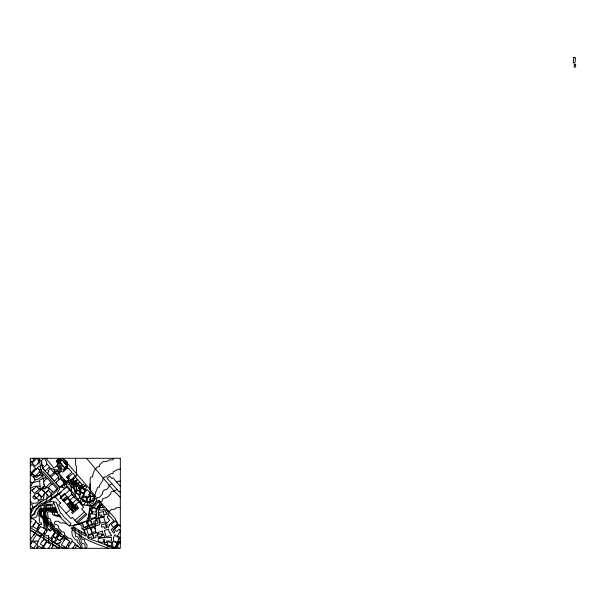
<?xml version="1.0" encoding="UTF-8"?>
<svg xmlns="http://www.w3.org/2000/svg" width="606" height="606" viewBox="0 0 606 606"><rect width="100%" height="100%" fill="white"/><g stroke="black" fill="none" stroke-linecap="round" stroke-linejoin="round"><path stroke-width="0.91" d="M87.961 501.359L87.552 504.2L86.643 505.298M44.397 493.617L43.238 499.662L41.534 499.662L39.829 502.495L37.784 504.2L36.421 506.76L32.572 507.07M44.458 492.345L44.458 491.61M42.867 545.695L42.814 548.301M52.161 491.231L51.033 500.033M71.697 491.284L70.993 486.451M92.589 511.691L92.468 513.858M38.852 500.086L38.125 501.813L36.421 503.063L33.012 503.351L31.307 502.495L30.3 500.874M47.132 494.617L46.647 500.791L43.238 503.23L41.534 503.23L38.693 505.904L38.693 507.608L35.398 511.017L34.716 514.426L31.307 515.108L30.459 514.426L30.451 512.918L31.527 512.115L31.141 510.169L31.58 510.078L31.444 509.335L30.3 509.555M43.617 539.741L44.458 531.826M96.172 508.775L95.733 512.115L91.703 511.578L92.248 507.48L94.847 507.828L95.013 505.904L97.778 502.495L99.482 502.495L102.316 500.791L102.316 499.086L102.891 498.655L107.156 497.382L110.837 493.973L110.837 492.269L111.413 491.693L113.117 491.693L116.996 489.481M85.082 548.301L84.999 545.105L84.143 543.688L82.439 543.688L81.075 541.696L81.075 539.991L79.341 536.583L78.871 530.189M86.211 497.859L86.453 496.2M113.117 458.295L113.117 459.886L109.709 459.886L106.3 461.59L102.891 461.59L99.482 464.999L99.482 466.703L97.778 466.703L94.369 470.112L92.665 475.225L92.665 476.93L90.961 476.93L90.112 478.634L90.286 493.852M89.953 501.738L88.552 505.624L92.324 506.124L94.142 504.995L97.574 500.798L100.043 503.715L97.187 507.192L96.642 511.191L96.695 518.145L97.884 523.023L97.407 523.751L83.454 528.106L82.348 528.614L82.552 529.015M45.003 528.902L44.942 523.379L43.238 517.835L40.564 516.13L40.201 512.721L40.602 511.017L41.534 509.941L43.238 509.941L46.404 507.608L46.647 505.76L50.056 505.624L50.737 505.904L50.737 507.608L53.464 508.57L55.957 508.654M41.026 471.869L40.625 473.869L36.913 477.422L35.565 477.081L30.3 472.074M85.984 501.048L84.143 504.548L82.363 504.654M83.302 497.125L83.673 495.852M86.552 548.301L87.067 545.105L84.628 541.696L84.628 539.991L84.143 539.423L82.439 539.423L80.931 536.583L81.469 531.803M30.641 463.272L30.679 465.681M30.823 462.658L31.292 461.424M45.48 458.295L44.942 459.886L46.647 461.59L46.647 464.673M39.617 494.519L39.322 495.253L41.617 497.677L40.238 499.405L39.163 500.359L36.474 497.837L39.231 495.163L37.314 493.155L36.928 493.542L36.481 493.102L34.065 495.397L36.451 497.776M30.3 493.186L30.671 490.565L33.868 488.86M39.511 536.515L39.829 535.734L41.534 535.734L41.784 533.681M30.3 517.433L33.012 515.123L36.443 508.737L56.616 494.685L57.009 495.2M59.994 533.583L63.691 535.659L62.941 537.34L59.04 535.143L60.002 533.174L56.873 529.962C54.851 530.591 52.767 528.349 53.366 526.356L50.056 521.978L48.351 521.978L47.957 519.539L45.723 514.426L45.723 512.721C46.783 508.661 52.018 511.078 54.237 512.721L54.237 514.426L55.169 514.994L59.842 515.736M31.103 475.059L32.277 473.369M37.443 468.074L38.125 466.703L39.829 466.703L41.534 464.999L41.534 460.545M54.328 497.367L55.169 495.678L56.419 495.678M57.184 495.064L57.729 492.269L59.706 488.86L58.706 485.944M75.462 496.003L74.265 488.663M84.317 500.791L82.439 501.139L81.075 503.041M91.559 523.455L91.801 522.97M31.307 474.649L31.02 475.233L30.3 474.559M82.105 496.859L79.977 501.662M33.716 459.848L34.587 458.401M87.809 522.319L86.832 523.319M30.3 544.059L32.08 541.181L30.3 540.022M37.345 548.301L38.746 546.051L42.359 548.301M120.314 541.484L119.647 542.521L117.7 541.703L119.321 538.378L120.314 538.105M72.705 548.301L75.629 543.756L71.962 541.4L67.614 548.301M81.075 548.301L81.704 548.301M48.488 548.301L51.04 544.408L46.874 541.855L43.268 547.347L44.806 548.301M30.3 545.044L32.716 541.363L36.633 543.953L33.724 548.301M75.091 548.301L76.833 545.658L80.78 548.301M30.451 517.069L31.58 518.039L30.482 519.713L30.868 519.978L30.3 520.834L31.398 521.63L30.3 523.281M71.887 483.543L70.485 485.603L69.198 484.308L70.766 482.565L72.266 484.096M51.449 548.301L53.669 545.158L57.1 547.574L56.585 548.301M50.548 501.465L50.056 502.147L48.351 502.147L44.942 503.821L43.238 505.336L41.534 505.336L40.966 505.904L40.966 507.608L39.261 509.313L37.557 512.721C37.86 514.827 36.716 517.016 34.716 517.835L31.754 518.153M120.314 540.847L119.791 541.529L120.314 541.931M38.693 525.788L39.829 524.652L41.534 524.652L41.534 522.948L39.829 522.948C39.716 518.085 36.716 511.911 41.534 508.313L43.238 508.313L44.033 507.608L44.033 505.904L46.647 504.343L53.464 504.2L53.555 501.957L58.085 514.6L59.077 514.517L61.744 518.766L69.258 525.993L71.053 523.66L63.85 516.91L61.373 513.312L60.653 513.532L56.335 502.283L49.078 501.23L59.221 493.42M78.121 524.001L79.03 522.948L82.386 522.599M30.3 474.468L34.618 478.126L34.156 478.657L35.428 479.77L31.656 483.747L31.656 485.451L30.3 486.406M30.3 463.658L31.035 462.87L30.3 462.128M34.625 469.355L33.868 470.112L33.868 471.491M34.754 533.136L36.421 531.47L38.125 528.061L38.125 526.356M79.727 497.655L78.182 499.412M88.817 525.099L87.552 526.356L87.552 528.061L84.029 530.197M96.081 519.531L97.778 517.835L99.482 517.835L101.74 515.585M107.512 511.509L109.709 511.017L111.413 509.313L114.822 509.313L116.526 507.608L120.314 507.608M72.925 483.452L70.493 485.815L72.152 487.906L73.402 486.845L72.591 485.914L74.015 484.709L70.508 481.323L67.266 480.656M30.3 514.502L34.262 507.184C40.935 499.935 53.782 497.072 58.176 488.247L43.155 471.695L42.102 472.112L42.185 476.422L37.436 479.505L35.572 479.763L34.337 478.437M58.608 477.028L54.229 481.172L50.843 477.43L55.464 473.172L58.79 476.884L58.577 479.891M66.615 477.066L71.909 472.066L68.713 468.43L68.387 468.733L67.766 468.059L66.524 468.506L63.478 471.612L62.282 472.142L61.327 471.044L58.744 473.339L66.084 481.687L68.698 479.407L66.615 477.066L66.895 477.384M30.3 466.029L31.944 464.491L35.671 468.332L31.164 472.528L30.3 471.604M86.4 521.88L87.09 521.243L87.09 519.539L88.484 516.13L89.968 505.904L90.961 503.851L92.665 503.851L93.347 502.495L95.65 492.269L97.778 487.156L99.482 487.156L99.482 485.451L102.891 480.338L102.891 478.634L104.596 476.93L106.3 476.93L108.004 475.225L111.413 473.521L113.117 473.521L113.117 471.816L118.231 469.264L120.314 469.074M60.221 498.571L69.592 490.148M62.691 499.98L66.713 496.367M67.031 496.39L62.676 500.298L63.577 501.298L67.933 497.39M60.782 502.904L58.608 504.859L70.94 518.584L72.281 517.38L77.394 523.076L86.764 514.653L81.651 508.957L83.658 507.154L71.326 493.428L72 492.829L66.584 486.8M63.895 501.321L71.932 494.102M64.107 501.556L67.455 498.541L70.554 501.995M69.349 500.654L74.038 496.443M67.19 505.321L71.538 501.404M71.773 503.01L69.092 505.419L73.606 510.441L72.599 511.343L68.092 506.321M68.705 506.677L76.742 499.458M71.432 505.662L72.773 504.465M71.546 505.79L72.887 504.586M71.659 505.919L72.993 504.715M71.773 506.04L73.106 504.836M71.879 506.169L73.22 504.965M71.993 506.29L73.334 505.086M72.106 506.419L73.447 505.215M72.22 506.54L73.561 505.343M72.334 506.669L73.674 505.465M72.447 506.798L73.788 505.593M72.561 506.919L73.902 505.715M72.675 507.048L74.008 505.843M72.788 507.169L74.121 505.965M66.13 513.229L78.848 501.798M72.894 507.298L74.235 506.093M73.008 507.419L74.349 506.222M73.121 507.548L74.462 506.343M73.235 507.676L74.576 506.472M73.349 507.798L74.689 506.593M73.462 507.926L74.803 506.722M73.576 508.048L74.917 506.843M72.553 509.267L75.735 506.411M73.803 508.298L75.136 507.101M71.697 510.343L72.705 509.434M73.917 508.426L75.25 507.222M74.023 508.555L75.364 507.351M74.137 508.676L75.477 507.472M74.25 508.805L75.591 507.601M74.364 508.926L75.705 507.722M74.477 509.055L75.818 507.851M74.591 509.176L75.932 507.979M74.705 509.305L76.045 508.101M74.818 509.434L76.151 508.229M81.552 504.813L81.219 504.434M74.985 520.395L84.363 511.972M76.492 522.069L85.863 513.646M30.3 488.678C32.868 486.315 36.868 485.527 40.094 486.376M34.716 458.295L34.095 458.818L33.671 458.295M32.769 482.815L38.125 481.194L39.663 481.437M47.473 458.295L46.533 459.075L53.972 468.143L57.759 465.007L57.169 464.294L58.146 463.484L56.1 460.999L59.373 458.295M95.293 503.586L92.347 505.874L82.552 504.889L67.993 486.641L66.781 486.626L55.199 497.026L60.615 503.056M35.186 458.295L34.807 458.295M116.61 482.005L118.231 481.194L120.314 481.134M79.128 524.228L80.734 523.66L82.855 524.137M31.459 518.228L30.3 517.774M30.3 504.313L31.898 503.972L32.822 508.245L30.3 508.782M30.3 514.797L30.3 514.358M38.648 469.801L41.602 469.658L41.602 472.203L40.678 473.135L39.064 471.536M69.258 525.993L76.439 524.902L89.635 520.266L88.771 517.85L89.43 512.752L91.339 507.078L97.157 509.123L100.02 504.487L99.717 504.109M54.025 469.87L57.35 469.589L57.396 470.96L55.085 471.256L53.464 469.264L49.033 467.559M56.358 460.787L60.153 463.295L60.153 464.999L61.986 469.264L63.691 469.264L63.865 470.93M56.79 461.833L58.843 463.295L58.843 464.999L60.789 468.408L61.183 471.165M56.267 466.241L57.388 466.703L58.577 468.408L59.146 472.983M63.448 466.325L61.986 466.325L61.244 463.643M34.724 469.264L36.201 469.264M55.843 473.521L56.767 473.521M42.905 475.225L38.125 475.225L36.421 476.081L34.716 476.081L33.588 477.233M68.804 477.831L67.493 476.93L67.44 476.286M111.913 483.747L108.86 485.451L108.86 487.156L106.3 489.716L104.596 489.716L102.891 491.421L102.316 493.973L99.482 497.382L97.778 497.382L96.422 499.086L96.422 500.791L93.18 505.904L93.18 507.608M78.591 484.202L77.326 484.202L72.985 479.838M69.66 484.77L67.099 483.558L65.145 480.619M42.337 487.504L43.594 488.065M84.62 491.587L85.135 491.587M55.616 507.707L52.737 507.608L52.737 505.904C50.472 504.654 47.359 504.343 45.185 505.904L45.185 507.608L43.238 509.313L41.534 509.313L40.049 511.017L39.663 512.721L39.951 516.13L42.291 517.835L43.071 519.539L44.026 524.652L43.708 528.031M92.135 508.343L90.961 508.343L90.476 509.313L91.665 511.017L91.468 513.736M56.275 509.532C52.889 509.843 50.131 506.942 46.647 508.002L43.238 510.578L41.534 510.578L40.663 514.426L41.17 516.13L43.238 516.774L44.783 519.539L44.783 521.243L46.109 524.652L46.67 531.47M56.54 510.275C53.033 510.578 50.26 507.32 46.647 508.487L43.238 511.449L41.534 511.449L41.125 514.426L41.534 515.608L43.238 515.608L45.435 519.539L45.435 521.243L47.442 526.356L47.442 528.061L49.753 529.765L50.04 530.826M56.805 511.017C53.176 511.373 50.419 507.646 46.647 508.972C41.806 510.934 43.268 516.395 46.041 519.539L46.041 521.243L48.351 526.016L50.056 526.016L50.268 528.061L51.381 529.902M103.959 514.426L106.3 514.426L106.3 512.721M90.097 516.13L89.256 516.13L88.468 521.122M67.274 524.076L63.691 522.948L60.282 522.948L58.577 521.243L55.169 521.243L54.32 522.948L55.169 524.652L56.873 524.652L58.577 526.356L58.577 528.061L61.986 531.901L63.691 531.901L64.547 533.174L64.547 534.878L68.804 538.287L70.508 538.287L72.212 539.991L72.212 541.559M97.172 533.174L97.778 533.174L97.778 536.583L99.361 538.158M33.474 534.878L34.716 534.878L34.716 533.378M56.6 536.583L57.191 538.128M63.244 536.674L65.395 537.817L66.327 539.075M62.812 537.567L63.691 537.567L65.145 538.939M103.353 541.696L104.558 541.696M68.804 542.832L70.834 543.158M57.07 511.759C53.313 512.176 50.533 508.01 46.647 509.525C42.14 511.472 44.427 516.691 46.647 519.539L46.647 521.243L48.351 524.41L50.056 524.41L52.396 529.485M60.782 517.229C58.055 515.971 54.904 516.365 52.517 514.426L52.517 512.721L50.056 511.752L48.351 511.752L47.503 512.721L48.351 518.569L50.056 518.569L51.593 522.948L54.646 526.356L54.646 528.061L55.169 528.629L56.873 528.629L59.835 531.47L61.138 533.174L61.138 534.878M38.178 488.141L39.829 488.618L40.397 490.254M57.365 512.578C53.51 512.903 50.684 508.525 46.647 510.237C42.715 512.35 45.465 516.903 47.306 519.539L47.306 521.243L48.351 523.19L50.056 523.19L52.366 526.356L52.366 528.061L55.169 530.97L56.873 530.97L58.577 532.568L59.138 534.984M115.284 548.301L88.385 538.476L83.969 529.985L81.583 528.364L82.348 526.228L78.583 523.887L74.402 524.91L73.038 526.569L83.886 533.303L84.59 531.856L84.219 529.523L99.437 524.758C99.513 518.304 95.574 509.048 101.952 503.934L98.626 500.17L114.935 518.168L117.844 523.743L111.224 529.614L113.663 533.068L114.776 532.295L113.034 529.811L118.821 524.682L120.314 526.084M120.314 543.415L118.821 542.832L117.056 547.339L119.511 548.301M108.61 548.301C95.059 543.567 81.416 538.863 71.16 528.349L71.735 527.515L85.423 536.068L85.757 535.424L83.969 531.81M63.463 461.689L65.395 462.158L66.13 463.295L66.13 464.923M61.547 460.666L58.752 458.81M60.729 460.999L58.244 459.227M60.236 461.363L57.721 459.666M120.314 537.598L117.458 535.909L119.829 531.909L120.314 532.189M67.311 477.854L68.614 478.634L68.614 479.316M33.322 548.301L30.3 545.741M63.744 548.301L61.721 546.953L61.395 547.392L30.3 527.538M30.3 529.795L59.274 548.301M64.531 462.992L65.001 463.56M31.58 518.039L36.118 521.062L32.095 527.129L30.3 525.932M30.3 538.136L31.057 538.643L34.83 533.189L30.3 530.129M45.753 476.899L46.23 478.929M73.924 484.603L75.114 485.451L75.114 486.671M63.691 535.628L66.993 538.287L68.19 540.294M57.214 460.075L59.941 462.052M61.941 538.931L63.691 538.969L64.206 540.37M79.863 491.83L80.393 492.269L80.393 493.898M59.486 458.295L61.774 459.886L65.395 460.401L67.099 461.59L67.698 468.112M53.926 531.068L55.169 532.182L56.873 532.182L57.873 533.174L57.873 534.515M30.3 481.353L32.429 483.209M70.72 482.611L68.804 482.421L66.622 481.217M57.479 465.234L59.714 468.408L60.214 472.029M80.681 490.83L78.727 488.11M72.659 478.339L72.985 479.126M120.314 526.303L118.821 524.872L114.496 529.28L116.746 531.515L118.973 529.258L120.314 530.78M86.537 490.284L85.847 489.595L84.143 489.595L81.954 487.012M77.341 486.421L72.212 481.618L70.508 480.429L68.614 480.338L68.614 479.475M113.117 548.513L111.413 546.809L108.004 546.809L104.596 543.4L104.596 542.468M120.314 497.39L114.133 491.019L86.552 458.295M71.599 494.398L72.697 495.625M73.667 496.7L74.902 498.079M75.538 504.169L77.939 506.851L71.584 512.562L72.485 513.57L78.507 508.154L77.606 507.146M77.841 508.752L71.523 501.723L67.508 505.336L72.917 511.358M76.265 508.351L72.659 504.336L71.319 505.54L75.833 510.563M60.729 492.064L61.176 492.564M59.721 492.966L60.176 493.473M58.774 493.822L61.176 496.503M67.796 503.866L68.395 504.533M63.683 499.397L64.584 500.397M120.314 492.473L119.208 491.224L118.829 491.557L107.164 478.392L109.792 476.058L112.004 478.573L112.898 477.778L120.314 486.209M63.039 458.295L87.862 486.823L96.195 497.518C93.385 503.866 84.439 504.298 81.037 498.42M80.954 488.118L80.204 487.156L80.204 485.83M80.734 489.33L79.144 487.156L79.144 485.451L77.326 485.338L71.606 480.338L71.606 479.301M33.012 458.295L33.747 460.121L31.663 461.886L30.3 460.212M69.925 483.49L68.137 481.255L61.736 486.868L59.593 487.133L42.405 468.15L41.503 460.439M75.856 480.634L76.22 481.088M46.177 486.997L46.51 487.663M75.144 544.506L75.621 545.105L77.326 545.105L78.204 546.567M64.266 479.619L64.683 482.043L66.721 485.451L66.721 486.679M65.395 483.732L66.721 485.451M75.174 490.504L72.788 487.36M75.333 490.708L76.265 491.928M73.22 485.376L73.281 486.709M77.318 493.382L79.772 496.799M57.782 475.725L57.115 474.24M73.735 487.891L73.281 486.951M58.024 535.151L58.562 536.068M44.079 458.295L40.557 461.158L38.935 458.295M38.042 458.295L39.738 461.901L40.905 470.264M44.041 484.247L44.708 486.512L43.064 486.55L41.912 488.284L40.148 488.33L39.625 479.793L41.829 479.354L41.814 478.679L43.534 478.642L43.996 481.838M67.781 544.362L68.683 546.491M58.926 543.226L59.433 548.301M95.301 531.621L95.945 532.909M55.146 473.468L54.32 471.816L54.32 470.248M59.736 474.475L60.729 478.998M65.304 487.951L64.039 483.459M50.798 482.452L51.336 484.664M66.758 468.703L66.334 466.423M61.456 476.422L61.986 479.99L63.691 479.99L63.895 482.664M66.069 468.923L65.607 466.938M63.918 466.9L64.713 470.158M64.903 467.438L65.418 469.514M51.995 539.196L51.571 537.174M66.402 546.476L66.463 548.301M95.104 529.046L95.051 524.652L96.074 520.524M68.561 475.225L68.804 476.922M83.711 495.579L83.507 492.731M64.327 546.763L64.334 548.301M64.168 488.974L63.691 487.588L61.986 487.588L61.774 485.664M91.817 518.486L91.817 519.365M90.112 499.518L90.112 500.291M82.439 492.625L82.439 493.034M82.181 548.301L81.734 545.105L79.371 541.696L79.371 539.991L77.326 536.583L75.621 536.583L74.894 531.47L75.159 527.887M80.871 548.301L80.098 545.105L77.326 541.696L77.326 539.991L75.621 539.991L72.894 536.583L72.212 534.878L71.788 531.47L73.243 528.061L73.243 526.697M75.621 458.295L75.621 464.999L76.477 466.703L76.477 475.225L75.621 477.278M73.068 547.741L73.068 548.301M54.146 533.363L54.146 534.31M52.616 546.65L52.192 540.991M48.7 542.968L48.639 537.234M46.995 491.368L46.995 491.928M38.125 540.923L36.852 548.301M90.112 488.86A10.673 10.673 0 0 1 90.112 483.747M79.886 490.807L79.818 494.42L78.038 494.314L78.015 493.382L76.295 493.39L76.25 490.951L79.886 490.807M98.339 538.143L98.278 541.211L100.338 542.211L103.338 542.302L103.414 539.62L104.618 539.651L104.535 542.468L106.542 542.529L106.595 540.961L111.512 541.113L111.284 537.31L98.339 538.143M38.026 463.772L35.095 466.052L32.118 463.045L36.996 458.295L38.663 460.037L37.996 460.765L39.132 461.999L37.746 463.189L38.026 463.772M95.793 514.274L95.824 516.994L91.097 518.759L90.021 516.63L90.506 513.615L95.793 514.274M113.572 537.59L113.299 540.817L117.564 542.575L119.238 538.492L118.276 538.098L117.837 537.03L115.731 536.166L116.11 535.25L114.769 534.689L113.572 537.59M87.408 497.632L87.09 501.192L90.294 501.806L91.354 501.018L90.036 500.245L90.43 496.39L89.908 495.776L88.499 497.647L87.408 497.632M90.491 496.299L90.105 500.2L92.673 500.458L92.877 498.382L93.983 498.488L94.172 496.67L90.491 496.299M573.738 57.487L573.162 62.857L574.95 63.047L575.526 57.676L573.738 57.487M574.359 64.342L574.071 67.024L575.412 67.168L575.7 64.486L574.359 64.342M83.227 499.223L83.143 499.836L84.348 500.109L84.234 500.738L86.203 501.094L86.946 498.049L82.507 496.92L81.969 498.874L83.227 499.223M81.03 487.572L80.931 492.466L84.348 492.822L84.908 490.315L81.03 487.572M80.628 492.776L79.613 497.549L80.863 498.677L82.848 495.784L83.696 493.208L80.628 492.776M111.928 542.756L111.239 545.877L107.073 544.961L107.762 541.84L111.928 542.756M109.285 525.326L108.3 527.735L106.436 525.682L107.247 524.652L105.421 522.842L106.209 522.107L106.921 522.864L109.769 520.296L107.292 517.66L107.891 517.191L107.376 516.66L108.959 515.251L113.883 520.645L108.951 525.023L109.285 525.326M85.166 491.504L83.62 495.829L85.946 496.655L86.643 496.034L87.832 497.375L89.536 495.867L88.605 494.807L90.423 493.193L87.272 489.633L85.166 491.504M37.981 523.455L37.701 523.781L39.61 524.857L36.981 529.152L32.838 526.485L35.875 521.91L37.981 523.455M113.155 541.34L112.299 543.279L112.974 544.582L112.337 546.044L115.087 547.665L117.102 543.067L113.155 541.34M117.458 542.847L115.632 546.945L116.655 547.4L118.481 543.302L117.458 542.847M38.564 469.158L40.185 471.226L36.481 474.96L34.845 475.861L32.088 473.188L37.496 468.021L38.564 469.158M48.556 535.727L48.389 537.067L50.434 538.431L50.957 538.09L54.941 532.189L53.836 531.22L54.184 530.614L51.805 529.273L50.548 531.151L47.935 529.492L44.965 534.144L45.071 534.81L47.063 535.999L48.079 535.424L48.556 535.727M61.191 538.87L59.555 540.703L56.941 538.492L59.04 535.348L62.895 537.439L61.767 539.204L61.191 538.87M40.208 526.72L37.746 531.121L42.95 534.424L45.829 529.455L43.231 527.712L40.208 526.72M57.002 535.893L56.032 537.552L55.57 537.227L55.26 537.681L53.055 535.984L55.108 532.841L58.274 534.757L57.411 536.128L57.002 535.893M59.449 542.385L58.63 543.688L57.555 543.006L56.881 544.067L54.911 542.824L57.411 538.87L61.176 541.249L60.168 542.847L59.449 542.385M54.896 471.597L56.025 473.051L56.6 472.907L57.434 474.596L58.267 474.165L57.964 471.271L54.896 471.597M55.464 538.279L55.146 538.772L55.828 539.211L53.957 542.128L51.237 540.37L53.434 536.961L55.464 538.279M46.601 541.082L43.397 546.044L40.42 544.12L42.208 540.825L42.715 541.15L43.89 539.325L46.601 541.082M65.433 538.492L61.32 544.802L65.653 547.627L69.766 541.317L65.433 538.492M36.633 534.53L32.8 540.143L35.11 541.726L35.83 540.681L37.504 541.84L40.617 537.272L36.633 534.53M74.19 486.876L73.803 488.754L74.856 488.557L75.212 490.724L76.97 490.549L76.091 486.451L74.19 486.876M101.308 504.843L99.217 507.464L99.785 507.896L101.725 507.722L102.793 506.677L101.308 504.843M73.523 478.528L72.652 479.513L74.803 481.611L77.197 479.384L75.614 477.27L73.849 478.876L73.523 478.528M43.662 495.147L42.003 496.92L37.822 492.716L41.45 489.247L45.049 492.958L43.268 494.761L43.662 495.147M82.764 486.163L81.621 487.368L80.704 486.338L83.128 484.05L84.704 485.868L83.673 486.913L82.764 486.163M56.456 482.058L55.76 482.785L59.555 486.853L60.577 486.83L64.327 483.179L60.214 478.445L56.456 482.058M43.17 465.552L42.268 466.468L42.056 465.044L43.17 465.552M47.026 478.126L43.496 481.679L44.435 486.201L45.7 487.466L51.018 482.24L47.026 478.126M93.263 495.557L92.506 496.291L90.468 496.162L89.249 494.746L91.226 493.049L93.263 495.557M79.901 482.156L78.189 483.793L80.515 486.148L82.189 484.679L79.901 482.156M48.775 471.688L47.427 472.96L50.2 475.975L53.995 472.672L50.343 468.665L48.01 470.688L48.775 471.688M45.829 476.824L43.655 478.854L43.071 478.225L42.806 473.544L45.829 476.824M43.783 487.898L42.299 489.277L45.488 492.731L49.162 489.413L47.147 487.095L44.889 489.11L43.783 487.898M52.321 483.747L48.412 487.383L53.305 492.405L57.123 488.913L52.321 483.747M75.318 475.907L70.841 479.997L68.364 477.316L72.932 473.241L75.318 475.907M85.105 485.414L82.916 487.406L84.613 489.269L86.802 487.277L85.105 485.414M64.304 493.693L60.289 497.299L66.902 504.669L70.925 501.056L64.304 493.693M35.974 498.268L34.815 499.314L32.648 497.064L33.883 495.988L35.974 498.268M77.773 479.71L75.826 481.444L77.818 483.421L79.666 481.838L77.773 479.71M47.207 464.181L42.753 468.112L45.215 470.93L49.669 466.999L47.207 464.181M48.654 490.481L45.7 493.064L49.018 496.662L51.23 494.852L50.73 494.208L51.283 493.746L48.654 490.481M36.693 486.421L31.921 490.542L34.421 493.428L39.185 489.307L36.693 486.421M115.185 521.046L111.133 524.546L113.511 527.44L117.617 523.94L115.185 521.046M106.111 509.76L104.785 510.82L107.936 514.752L109.254 513.691L106.111 509.76M61.115 460.712L59.699 461.764L64.562 467.68L66.993 465.946L62.539 460.575L61.115 460.712M97.664 534.772L95.612 535.628L96.119 537.363L94.157 538.014L92.892 533.992L96.975 532.538L97.664 534.772M101.937 535.818L99.058 536.916L99.308 537.992L104.694 537.234L103.906 534.787L101.816 535.242L101.937 535.818M91.862 524.273L88.9 525.341L87.499 521.471L90.453 520.402L91.862 524.273M95.543 518.016L90.65 519.781L92.218 524.122L94.362 523.349L93.657 521.387L96.399 520.402L95.543 518.016M106.467 527.705L104.565 528.379L104.005 526.637L101.808 527.258L101.316 524.902L105.156 523.751L106.467 527.705M78.53 487.466L77.871 486.262L76.371 486.694L77.159 490.61L79.568 490.512L78.53 487.466M92.317 534.197L88.408 535.553L88.946 537.613L91.256 536.893L91.839 538.681L93.695 538.136L92.317 534.197M102.262 531.091L98.377 532.356L99.013 534.409L101.437 533.651L101.846 535.022L103.24 534.697L102.262 531.091M95.831 531.447L92.248 532.591L90.665 528.394L94.581 527.296L95.831 531.447M108.429 529.212L104.277 530.485L106.126 536.492L111.557 535.666L110.194 532.856L109.603 533.038L108.429 529.212M86.166 521.107L82.295 522.289L83.81 527.265L87.681 526.091L86.166 521.107M90.37 527.705L86.59 528.826L88.317 534.643L92.097 533.522L90.37 527.705M103.755 516.979L99.179 518.266L100.566 523.183L105.141 521.895L103.755 516.979M103.315 511.623L98.876 512.646L99.498 515.335L101.573 514.858L102.028 516.842L104.391 516.297L103.315 511.623M104.103 509.873L99.604 510.222L99.399 507.616L103.906 507.267L104.103 509.873M76.053 492.958L74.546 491.14L75.985 491.08L76.053 492.958M120.314 458.295L30.3 458.295L30.3 548.301L120.314 548.301L120.314 458.295"/></g></svg>
